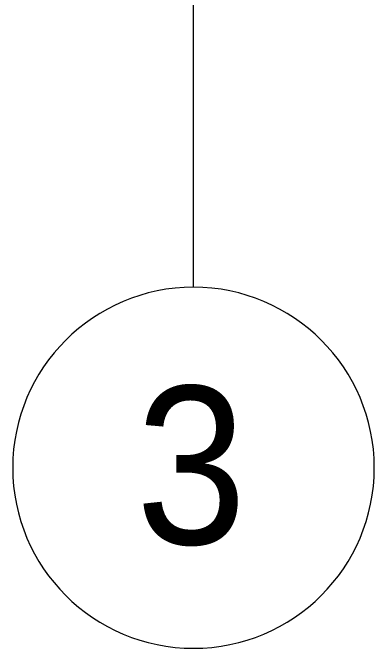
# Model space of a CAD drawing. Header units: millimetres. Extents: x -164500 to 426394, y -23753 to 102118.
# Drawn here: x 155982 to 157582, y -3507 to -691 of the extents above; entities that cross this region are included whole.
import ezdxf

# ---------------------------------------------------------------- set-up
doc = ezdxf.new("R2010")
doc.units = ezdxf.units.MM
doc.layers.add('Оси', color=7, linetype='Continuous', lineweight=9)
doc.layers.add('Оси-1', color=7, linetype='Continuous', lineweight=20)
doc.styles.add('Arial', font='arial.ttf', dxfattribs={"width": 0.9, "height": 700})

# ---------------------------------------------------------------- blocks, each defined once
blk = doc.blocks.new('Ось сетки - D8-29747960-Объем проектирования 2 этажа')
at = {"layer": 'Оси-1'}
for start, end in [(360, 180), (180, 360)]:
    blk.add_arc((0, 0), 4, start, end, dxfattribs=at)

msp = doc.modelspace()

# ---------------------------------------------------------------- linework, layer by layer
at = {"layer": 'Оси'}
msp.add_lwpolyline([(156782.123, -1907.2), (156782.123, 3092.8), (156782.123, 22397.13), (156782.123, 27397.13)], dxfattribs=at)

# ---------------------------------------------------------------- block references
at = {"layer": 'Оси-1', "xscale": 199.9999999999999, "yscale": 199.9999999999999, "zscale": 199.9999999999999}
msp.add_blockref('Ось сетки - D8-29747960-Объем проектирования 2 этажа', (156782.123, -2707.2), dxfattribs=at)

# ---------------------------------------------------------------- texts
at = {"layer": 'Оси', "insert": (156527.091, -2345.907), "char_height": 700, "width": 606.07575, "attachment_point": 1, "style": 'Arial'}
msp.add_mtext('\\fArial|b0|i0|c204|p34|;\\W.9;3', dxfattribs=at)

doc.saveas('drawing.dxf')
